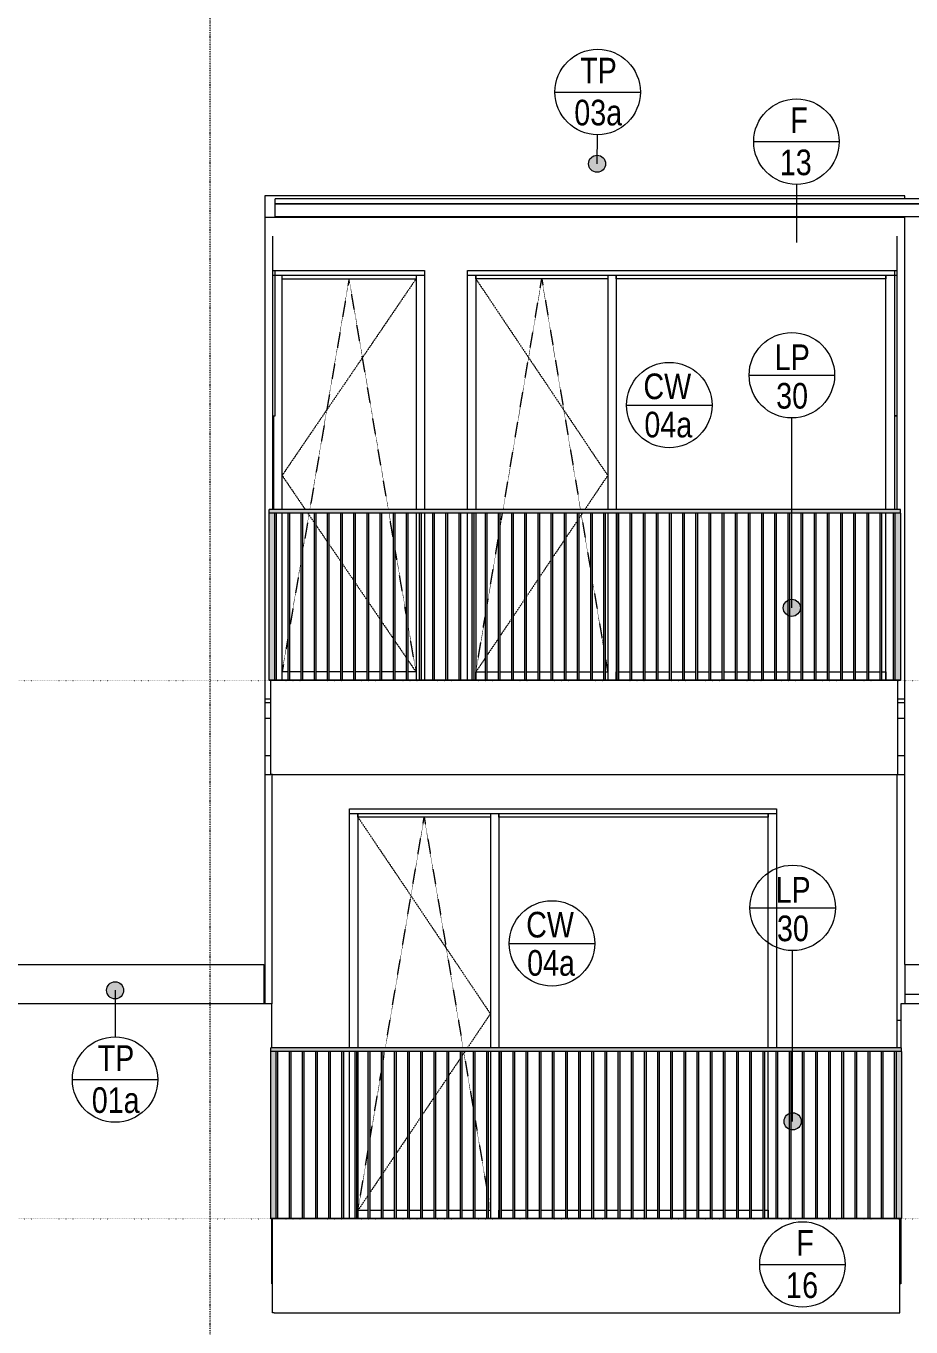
# Model space of a CAD drawing. Header units: millimetres. Extents: x -6736 to 224393, y -6260 to 72638.
# Drawn here: x 7022 to 12201, y 3567 to 11180 of the extents above; entities that cross this region are included whole.
import ezdxf

# ---------------------------------------------------------------- set-up
doc = ezdxf.new("R2010")
doc.units = ezdxf.units.MM
for name, pattern in [('HA_Dash_2mm-S1mm', [2, 1, -1]), ('HA_DashDot_10mm-S3mm', [10, 4, -3, 0, -3]), ('HA_Dot-S4mm', [4, 0, -4])]:
    doc.linetypes.add(name, pattern=pattern)
for name, color, linetype, lineweight in [('A-DETL-____-THIN', 9, 'Continuous', 9), ('A-DOOR-____-OTLN', 9, 'Continuous', 9), ('A-FLOR-____-OTLN', 9, 'Continuous', 9), ('A-FLOR-HRAL-OTLN', 9, 'Continuous', 9), ('A-FLOR-LEVL-OTLN', 9, 'Continuous', 9), ('A-GENM-____-IDEN', 9, 'Continuous', 9), ('A-GENM-____-OTLN', 9, 'Continuous', 9), ('A-GLAZ-CURT-OTLN', 9, 'Continuous', 5), ('A-GLAZ-CWMG-OTLN', 9, 'Continuous', 5), ('A-ROOF-____-OTLN', 9, 'Continuous', 9), ('A-WALL-____-IDEN', 9, 'Continuous', 9), ('A-WALL-____-OTLN', 9, 'Continuous', 9), ('G-____-____-TEXT', 9, 'Continuous', 5), ('S-GRID-____-OTLN', 9, 'Continuous', 5)]:
    doc.layers.add(name, color=color, linetype=linetype, lineweight=lineweight)
doc.styles.add('Arial_2', font='arial.ttf', dxfattribs={"width": 0.8, "height": 150})

# ---------------------------------------------------------------- blocks, each defined once
blk = doc.blocks.new('Railing - 40 x12 mm-V4-A_pohled jižní_DPS pohled')
at = {"layer": 'A-FLOR-HRAL-OTLN'}
blk.add_hatch(color=256, dxfattribs=at).paths.add_polyline_path([(12145, 4205), (12145, 5180), (12115.5, 5180), (12115.5, 4205)])
at = {"layer": 'A-FLOR-HRAL-OTLN', "color": 7}
blk.add_line((12145, 5180), (12145, 4205), dxfattribs=at)
blk = doc.blocks.new('Railing - 40 x12 mm-V2-A_pohled jižní_DPS pohled')
at = {"layer": 'A-FLOR-HRAL-OTLN'}
blk.add_hatch(color=256, dxfattribs=at).paths.add_polyline_path([(4409, 4205), (4409, 5180), (4397, 5180), (4397, 4205)])
at = {"layer": 'A-FLOR-HRAL-OTLN', "color": 7}
for p, q in [((4409, 5180), (4397, 5180)), ((4397, 5180), (4397, 4205)), ((4409, 4205), (4409, 5180)), ((4397, 4205), (4409, 4205))]:
    blk.add_line(p, q, dxfattribs=at)
blk = doc.blocks.new('Railing - 40 x12 mm-V5-A_pohled jižní_DPS pohled')
at = {"layer": 'A-FLOR-HRAL-OTLN'}
blk.add_hatch(color=256, dxfattribs=at).paths.add_polyline_path([(8484.5, 4205), (8484.5, 5180), (8455, 5180), (8455, 4205)])
at = {"layer": 'A-FLOR-HRAL-OTLN', "color": 7}
blk.add_line((8455, 4205), (8455, 5180), dxfattribs=at)
blk = doc.blocks.new('Railing - Railing-1473463-A_pohled jižní_DPS pohled')
at = {"layer": 'A-FLOR-HRAL-OTLN'}
blk.add_hatch(color=256, dxfattribs=at).paths.add_polyline_path([(10099.9, 4200), (12145, 4200), (12145, 4205), (8455, 4205), (8455, 4200), (9584.2, 4200)])
at = {"layer": 'A-FLOR-HRAL-OTLN', "color": 7}
for p, q in [((8455, 4200), (8455, 4205)), ((8455, 4205), (12145, 4205)), ((12145, 4200), (8455, 4200)), ((12145, 4200), (12145, 4205))]:
    blk.add_line(p, q, dxfattribs=at)
for name, p in [('Railing - 40 x12 mm-V5-A_pohled jižní_DPS pohled', (0, 0)), ('Railing - 40 x12 mm-V2-A_pohled jižní_DPS pohled', (4087.5, 0)), ('Railing - 40 x12 mm-V2-A_pohled jižní_DPS pohled', (4164.5, 0)), ('Railing - 40 x12 mm-V2-A_pohled jižní_DPS pohled', (4241.5, 0)), ('Railing - 40 x12 mm-V2-A_pohled jižní_DPS pohled', (4318.5, 0)), ('Railing - 40 x12 mm-V2-A_pohled jižní_DPS pohled', (4395.5, 0)), ('Railing - 40 x12 mm-V2-A_pohled jižní_DPS pohled', (4472.5, 0)), ('Railing - 40 x12 mm-V2-A_pohled jižní_DPS pohled', (4549.5, 0)), ('Railing - 40 x12 mm-V2-A_pohled jižní_DPS pohled', (4626.5, 0)), ('Railing - 40 x12 mm-V2-A_pohled jižní_DPS pohled', (4703.5, 0)), ('Railing - 40 x12 mm-V2-A_pohled jižní_DPS pohled', (4780.5, 0)), ('Railing - 40 x12 mm-V2-A_pohled jižní_DPS pohled', (4857.5, 0)), ('Railing - 40 x12 mm-V2-A_pohled jižní_DPS pohled', (4934.5, 0)), ('Railing - 40 x12 mm-V2-A_pohled jižní_DPS pohled', (5011.5, 0)), ('Railing - 40 x12 mm-V2-A_pohled jižní_DPS pohled', (5088.5, 0)), ('Railing - 40 x12 mm-V2-A_pohled jižní_DPS pohled', (5165.5, 0)), ('Railing - 40 x12 mm-V2-A_pohled jižní_DPS pohled', (5242.5, 0)), ('Railing - 40 x12 mm-V2-A_pohled jižní_DPS pohled', (5319.5, 0)), ('Railing - 40 x12 mm-V2-A_pohled jižní_DPS pohled', (5396.5, 0)), ('Railing - 40 x12 mm-V2-A_pohled jižní_DPS pohled', (5473.5, 0)), ('Railing - 40 x12 mm-V2-A_pohled jižní_DPS pohled', (5550.5, 0)), ('Railing - 40 x12 mm-V2-A_pohled jižní_DPS pohled', (5627.5, 0)), ('Railing - 40 x12 mm-V2-A_pohled jižní_DPS pohled', (5704.5, 0)), ('Railing - 40 x12 mm-V2-A_pohled jižní_DPS pohled', (5781.5, 0)), ('Railing - 40 x12 mm-V2-A_pohled jižní_DPS pohled', (5858.5, 0)), ('Railing - 40 x12 mm-V2-A_pohled jižní_DPS pohled', (5935.5, 0)), ('Railing - 40 x12 mm-V2-A_pohled jižní_DPS pohled', (6012.5, 0)), ('Railing - 40 x12 mm-V2-A_pohled jižní_DPS pohled', (6089.5, 0)), ('Railing - 40 x12 mm-V2-A_pohled jižní_DPS pohled', (6166.5, 0)), ('Railing - 40 x12 mm-V2-A_pohled jižní_DPS pohled', (6243.5, 0)), ('Railing - 40 x12 mm-V2-A_pohled jižní_DPS pohled', (6320.5, 0)), ('Railing - 40 x12 mm-V2-A_pohled jižní_DPS pohled', (6397.5, 0)), ('Railing - 40 x12 mm-V2-A_pohled jižní_DPS pohled', (6474.5, 0)), ('Railing - 40 x12 mm-V2-A_pohled jižní_DPS pohled', (6551.5, 0)), ('Railing - 40 x12 mm-V2-A_pohled jižní_DPS pohled', (6628.5, 0)), ('Railing - 40 x12 mm-V2-A_pohled jižní_DPS pohled', (6705.5, 0)), ('Railing - 40 x12 mm-V2-A_pohled jižní_DPS pohled', (6782.5, 0)), ('Railing - 40 x12 mm-V2-A_pohled jižní_DPS pohled', (6859.5, 0)), ('Railing - 40 x12 mm-V2-A_pohled jižní_DPS pohled', (6936.5, 0)), ('Railing - 40 x12 mm-V2-A_pohled jižní_DPS pohled', (7013.5, 0)), ('Railing - 40 x12 mm-V2-A_pohled jižní_DPS pohled', (7090.5, 0)), ('Railing - 40 x12 mm-V2-A_pohled jižní_DPS pohled', (7167.5, 0)), ('Railing - 40 x12 mm-V2-A_pohled jižní_DPS pohled', (7244.5, 0)), ('Railing - 40 x12 mm-V2-A_pohled jižní_DPS pohled', (7321.5, 0)), ('Railing - 40 x12 mm-V2-A_pohled jižní_DPS pohled', (7398.5, 0)), ('Railing - 40 x12 mm-V2-A_pohled jižní_DPS pohled', (7475.5, 0)), ('Railing - 40 x12 mm-V2-A_pohled jižní_DPS pohled', (7552.5, 0)), ('Railing - 40 x12 mm-V2-A_pohled jižní_DPS pohled', (7629.5, 0)), ('Railing - 40 x12 mm-V2-A_pohled jižní_DPS pohled', (7706.5, 0)), ('Railing - 40 x12 mm-V4-A_pohled jižní_DPS pohled', (0, 0))]:
    blk.add_blockref(name, p)
blk = doc.blocks.new('Top Rail Type - Top Rail_Internal_-1473487-A_pohled jižní_DPS pohled')
at = {"layer": 'A-FLOR-HRAL-OTLN'}
blk.add_hatch(color=256, dxfattribs=at).paths.add_polyline_path([(9455.3, 5180), (12145, 5180), (12145, 5200), (8455, 5200), (8455, 5180), (9326.4, 5180)])
at = {"layer": 'A-FLOR-HRAL-OTLN', "color": 7}
for p, q in [((8455, 5180), (8455, 5200)), ((12145, 5200), (8455, 5200)), ((12145, 5180), (8455, 5180)), ((12145, 5180), (12145, 5200))]:
    blk.add_line(p, q, dxfattribs=at)
blk = doc.blocks.new('Railing - Railing-1473627-A_pohled jižní_DPS pohled')
at = {"layer": 'A-FLOR-HRAL-OTLN'}
blk.add_hatch(color=256, dxfattribs=at).paths.add_polyline_path([(10099.9, 7350), (12140, 7350), (12140, 7355), (8445, 7355), (8445, 7350), (9842, 7350)])
at = {"layer": 'A-FLOR-HRAL-OTLN', "color": 7}
for p, q in [((8445, 7350), (8445, 7355)), ((8445, 7355), (12140, 7355)), ((12140, 7350), (8445, 7350)), ((12140, 7350), (12140, 7355))]:
    blk.add_line(p, q, dxfattribs=at)
for name, p in [('Railing - 40 x12 mm-V5-A_pohled jižní_DPS pohled', (-10, 3150)), ('Railing - 40 x12 mm-V2-A_pohled jižní_DPS pohled', (4080, 3150)), ('Railing - 40 x12 mm-V2-A_pohled jižní_DPS pohled', (4157, 3150)), ('Railing - 40 x12 mm-V2-A_pohled jižní_DPS pohled', (4234, 3150)), ('Railing - 40 x12 mm-V2-A_pohled jižní_DPS pohled', (4311, 3150)), ('Railing - 40 x12 mm-V2-A_pohled jižní_DPS pohled', (4388, 3150)), ('Railing - 40 x12 mm-V2-A_pohled jižní_DPS pohled', (4465, 3150)), ('Railing - 40 x12 mm-V2-A_pohled jižní_DPS pohled', (4542, 3150)), ('Railing - 40 x12 mm-V2-A_pohled jižní_DPS pohled', (4619, 3150)), ('Railing - 40 x12 mm-V2-A_pohled jižní_DPS pohled', (4696, 3150)), ('Railing - 40 x12 mm-V2-A_pohled jižní_DPS pohled', (4773, 3150)), ('Railing - 40 x12 mm-V2-A_pohled jižní_DPS pohled', (4850, 3150)), ('Railing - 40 x12 mm-V2-A_pohled jižní_DPS pohled', (4927, 3150)), ('Railing - 40 x12 mm-V2-A_pohled jižní_DPS pohled', (5004, 3150)), ('Railing - 40 x12 mm-V2-A_pohled jižní_DPS pohled', (5081, 3150)), ('Railing - 40 x12 mm-V2-A_pohled jižní_DPS pohled', (5158, 3150)), ('Railing - 40 x12 mm-V2-A_pohled jižní_DPS pohled', (5235, 3150)), ('Railing - 40 x12 mm-V2-A_pohled jižní_DPS pohled', (5312, 3150)), ('Railing - 40 x12 mm-V2-A_pohled jižní_DPS pohled', (5389, 3150)), ('Railing - 40 x12 mm-V2-A_pohled jižní_DPS pohled', (5466, 3150)), ('Railing - 40 x12 mm-V2-A_pohled jižní_DPS pohled', (5543, 3150)), ('Railing - 40 x12 mm-V2-A_pohled jižní_DPS pohled', (5620, 3150)), ('Railing - 40 x12 mm-V2-A_pohled jižní_DPS pohled', (5697, 3150)), ('Railing - 40 x12 mm-V2-A_pohled jižní_DPS pohled', (5774, 3150)), ('Railing - 40 x12 mm-V2-A_pohled jižní_DPS pohled', (5851, 3150)), ('Railing - 40 x12 mm-V2-A_pohled jižní_DPS pohled', (5928, 3150)), ('Railing - 40 x12 mm-V2-A_pohled jižní_DPS pohled', (6005, 3150)), ('Railing - 40 x12 mm-V2-A_pohled jižní_DPS pohled', (6082, 3150)), ('Railing - 40 x12 mm-V2-A_pohled jižní_DPS pohled', (6159, 3150)), ('Railing - 40 x12 mm-V2-A_pohled jižní_DPS pohled', (6236, 3150)), ('Railing - 40 x12 mm-V2-A_pohled jižní_DPS pohled', (6313, 3150)), ('Railing - 40 x12 mm-V2-A_pohled jižní_DPS pohled', (6390, 3150)), ('Railing - 40 x12 mm-V2-A_pohled jižní_DPS pohled', (6467, 3150)), ('Railing - 40 x12 mm-V2-A_pohled jižní_DPS pohled', (6544, 3150)), ('Railing - 40 x12 mm-V2-A_pohled jižní_DPS pohled', (6621, 3150)), ('Railing - 40 x12 mm-V2-A_pohled jižní_DPS pohled', (6698, 3150)), ('Railing - 40 x12 mm-V2-A_pohled jižní_DPS pohled', (6775, 3150)), ('Railing - 40 x12 mm-V2-A_pohled jižní_DPS pohled', (6852, 3150)), ('Railing - 40 x12 mm-V2-A_pohled jižní_DPS pohled', (6929, 3150)), ('Railing - 40 x12 mm-V2-A_pohled jižní_DPS pohled', (7006, 3150)), ('Railing - 40 x12 mm-V2-A_pohled jižní_DPS pohled', (7083, 3150)), ('Railing - 40 x12 mm-V2-A_pohled jižní_DPS pohled', (7160, 3150)), ('Railing - 40 x12 mm-V2-A_pohled jižní_DPS pohled', (7237, 3150)), ('Railing - 40 x12 mm-V2-A_pohled jižní_DPS pohled', (7314, 3150)), ('Railing - 40 x12 mm-V2-A_pohled jižní_DPS pohled', (7391, 3150)), ('Railing - 40 x12 mm-V2-A_pohled jižní_DPS pohled', (7468, 3150)), ('Railing - 40 x12 mm-V2-A_pohled jižní_DPS pohled', (7545, 3150)), ('Railing - 40 x12 mm-V2-A_pohled jižní_DPS pohled', (7622, 3150)), ('Railing - 40 x12 mm-V2-A_pohled jižní_DPS pohled', (7699, 3150)), ('Railing - 40 x12 mm-V4-A_pohled jižní_DPS pohled', (-5, 3150))]:
    blk.add_blockref(name, p)
blk = doc.blocks.new('Top Rail Type - Top Rail_Internal_-1473658-A_pohled jižní_DPS pohled')
at = {"layer": 'A-FLOR-HRAL-OTLN'}
blk.add_hatch(color=256, dxfattribs=at).paths.add_polyline_path([(10099.9, 8330), (12140, 8330), (12140, 8350), (8445, 8350), (8445, 8330), (9584.2, 8330)])
at = {"layer": 'A-FLOR-HRAL-OTLN', "color": 7}
for p, q in [((8445, 8330), (8445, 8350)), ((12140, 8350), (8445, 8350)), ((12140, 8330), (8445, 8330)), ((12140, 8330), (12140, 8350))]:
    blk.add_line(p, q, dxfattribs=at)
blk = doc.blocks.new('Systémový panel - Sklo-1774441-A_pohled jižní_DPS pohled')
at = {"layer": 'A-GLAZ-CURT-OTLN', "color": 250}
for p, q in [((12055, 9700), (10476.2, 9700)), ((10476.2, 9700), (10476.2, 8350)), ((12055, 8350), (12055, 9700)), ((10476.2, 8330), (10476.2, 7400)), ((12055, 7400), (12055, 8330)), ((10476.2, 7400), (10479, 7400)), ((10491, 7400), (10556, 7400)), ((10568, 7400), (10633, 7400)), ((10645, 7400), (10710, 7400)), ((10722, 7400), (10787, 7400)), ((10799, 7400), (10864, 7400)), ((10876, 7400), (10941, 7400)), ((10953, 7400), (11018, 7400)), ((11030, 7400), (11095, 7400)), ((11107, 7400), (11172, 7400)), ((11184, 7400), (11249, 7400)), ((11261, 7400), (11326, 7400)), ((11338, 7400), (11403, 7400)), ((11415, 7400), (11480, 7400)), ((11492, 7400), (11557, 7400)), ((11569, 7400), (11634, 7400)), ((11646.8, 7400), (11711, 7400)), ((11723, 7400), (11788, 7400)), ((11800, 7400), (11865, 7400)), ((11877, 7400), (11942, 7400)), ((11954, 7400), (12019, 7400)), ((12031, 7400), (12055, 7400))]:
    blk.add_line(p, q, dxfattribs=at)
blk = doc.blocks.new('Obdélníková příčel - 50x70mm EXT-1774437-A_pohled jižní_DPS pohled')
at = {"layer": 'A-GLAZ-CWMG-OTLN', "color": 250}
for p, q in [((9655, 9700), (9655, 9720)), ((10426.2, 9700), (9655, 9700)), ((10426.2, 9720), (10426.2, 9700))]:
    blk.add_line(p, q, dxfattribs=at)
blk = doc.blocks.new('Obdélníková příčel - 50x70mm EXT-1774438-A_pohled jižní_DPS pohled')
at = {"layer": 'A-GLAZ-CWMG-OTLN', "color": 250}
for p, q in [((10476.2, 7355), (10476.2, 7400)), ((10476.2, 7400), (10479, 7400)), ((10491, 7400), (10556, 7400)), ((10568, 7400), (10633, 7400)), ((10645, 7400), (10710, 7400)), ((10722, 7400), (10787, 7400)), ((10799, 7400), (10864, 7400)), ((10876, 7400), (10941, 7400)), ((10953, 7400), (11018, 7400)), ((11030, 7400), (11095, 7400)), ((11107, 7400), (11172, 7400)), ((11184, 7400), (11249, 7400)), ((11261, 7400), (11326, 7400)), ((11338, 7400), (11403, 7400)), ((11415, 7400), (11480, 7400)), ((11492, 7400), (11557, 7400)), ((11569, 7400), (11634, 7400)), ((11646.8, 7400), (11711, 7400)), ((11723, 7400), (11788, 7400)), ((11800, 7400), (11865, 7400)), ((11877, 7400), (11942, 7400)), ((11954, 7400), (12019, 7400)), ((12031, 7400), (12055, 7400)), ((12055, 7400), (12055, 7355))]:
    blk.add_line(p, q, dxfattribs=at)
blk = doc.blocks.new('Obdélníková příčel - 50x70mm EXT-1499828-A_pohled jižní_DPS pohled')
at = {"layer": 'A-GLAZ-CWMG-OTLN', "color": 250}
for p, q in [((9655, 9720), (9655, 8350)), ((9655, 8330), (9655, 7355))]:
    blk.add_line(p, q, dxfattribs=at)
blk = doc.blocks.new('Obdélníková příčel - 50x70mm EXT-1499829-A_pohled jižní_DPS pohled')
at = {"layer": 'A-GLAZ-CWMG-OTLN', "color": 250}
for p, q in [((12055, 8350), (12055, 9720)), ((12055, 7355), (12055, 8330))]:
    blk.add_line(p, q, dxfattribs=at)
blk = doc.blocks.new('ABMV_CW_Single_Swing_Generic - Ex_Glass_SKLOPNE-1774442-A_pohled jižní_DPS pohled')
at = {"layer": 'A-DOOR-____-OTLN', "color": 250, "linetype": 'HA_Dash_2mm-S1mm', "lineweight": 5}
for p, q in [((9655, 9700), (10426.2, 8550)), ((9814.3, 8350), (10040.6, 9700)), ((10040.6, 9700), (10267, 8350)), ((10426.2, 8550), (10292.1, 8350)), ((9798, 8252.9), (9810.9, 8330)), ((10278.7, 8330), (10260, 8302.1)), ((10270.3, 8330), (10325, 8003.9)), ((10248, 8284.2), (10183, 8187.3)), ((9721, 7793.6), (9786, 8181.3)), ((10171, 8169.4), (10106, 8072.5)), ((10094, 8054.6), (10029, 7957.7)), ((10017, 7939.8), (9952, 7842.9)), ((10337, 7932.3), (10402, 7544.6)), ((9940, 7825), (9875, 7728)), ((9655, 7400), (9709, 7722.1)), ((9863, 7710.1), (9798, 7613.2)), ((9786, 7595.3), (9721, 7498.4)), ((9709, 7480.5), (9655, 7400)), ((10414, 7473.1), (10426.2, 7400))]:
    blk.add_line(p, q, dxfattribs=at)
blk = doc.blocks.new('Obdélníková příčel - 50x70mm EXT-1774439-A_pohled jižní_DPS pohled')
at = {"layer": 'A-GLAZ-CWMG-OTLN', "color": 250}
for p, q in [((10476.2, 9700), (10476.2, 9720)), ((12055, 9700), (10476.2, 9700)), ((12055, 9720), (12055, 9700))]:
    blk.add_line(p, q, dxfattribs=at)
blk = doc.blocks.new('Obdélníková příčel - 50x70mm EXT-1774440-A_pohled jižní_DPS pohled')
at = {"layer": 'A-GLAZ-CWMG-OTLN', "color": 250}
for p, q in [((9655, 7355), (9655, 7400)), ((9655, 7400), (9709, 7400)), ((9721, 7400), (9786, 7400)), ((9798, 7400), (9863, 7400)), ((9875, 7400), (9940, 7400)), ((9952, 7400), (10017, 7400)), ((10029, 7400), (10094, 7400)), ((10106, 7400), (10171, 7400)), ((10183, 7400), (10248, 7400)), ((10260, 7400), (10325, 7400)), ((10337, 7400), (10402, 7400)), ((10414, 7400), (10426.2, 7400)), ((10426.2, 7400), (10426.2, 7355))]:
    blk.add_line(p, q, dxfattribs=at)
blk = doc.blocks.new('Obdélníková příčel - 50x70mm EXT-1499826-A_pohled jižní_DPS pohled')
at = {"layer": 'A-GLAZ-CWMG-OTLN', "color": 250}
for p, q in [((10426.2, 9720), (10426.2, 8350)), ((10476.2, 9720), (10476.2, 8350)), ((10426.2, 8330), (10426.2, 7355)), ((10476.2, 8330), (10476.2, 7355))]:
    blk.add_line(p, q, dxfattribs=at)
blk = doc.blocks.new('Systémový panel - Sklo-1774744-A_pohled jižní_DPS pohled')
at = {"layer": 'A-GLAZ-CURT-OTLN', "color": 250}
blk.add_line((8471, 8350), (8471, 8898.5), dxfattribs=at)
blk = doc.blocks.new('Obdélníková příčel - 50x70mm EXT-1774740-A_pohled jižní_DPS pohled')
at = {"layer": 'A-GLAZ-CWMG-OTLN', "color": 250}
for p, q in [((8521, 9700), (8521, 9720)), ((8521, 9700), (9304.7, 9700)), ((9304.7, 9720), (9304.7, 9700))]:
    blk.add_line(p, q, dxfattribs=at)
blk = doc.blocks.new('Obdélníková příčel - 50x70mm EXT-1499739-A_pohled jižní_DPS pohled')
at = {"layer": 'A-GLAZ-CWMG-OTLN', "color": 250}
for p, q in [((9304.7, 9720), (9304.7, 8350)), ((9304.7, 8330), (9304.7, 7355))]:
    blk.add_line(p, q, dxfattribs=at)
blk = doc.blocks.new('ABMV_CW_Single_Swing_Generic - Ex_Glass_SKLOPNE-1774745-A_pohled jižní_DPS pohled')
at = {"layer": 'A-DOOR-____-OTLN', "color": 250, "linetype": 'HA_Dash_2mm-S1mm', "lineweight": 5}
for p, q in [((9304.7, 9700), (8521, 8550)), ((8912.9, 9700), (8682.9, 8350)), ((9142.9, 8350), (8912.9, 9700)), ((8521, 8550), (8657.3, 8350)), ((8679.5, 8330), (8643, 8116)), ((8670.9, 8330), (8708, 8275.6)), ((9170, 8190.9), (9146.3, 8330)), ((8720, 8258), (8785, 8162.6)), ((8797, 8145), (8862, 8049.6)), ((9247, 7738.9), (9182, 8120.4)), ((8631, 8045.6), (8566, 7664.1)), ((8874, 8032), (8939, 7936.7)), ((8951, 7919.1), (9016, 7823.7)), ((9028, 7806.1), (9093, 7710.7)), ((9105, 7693.1), (9170, 7597.7)), ((9304.7, 7400), (9259, 7668.5)), ((8554, 7593.7), (8521, 7400)), ((9182, 7580.1), (9247, 7484.7)), ((9259, 7467.1), (9304.7, 7400))]:
    blk.add_line(p, q, dxfattribs=at)
blk = doc.blocks.new('Obdélníková příčel - 50x70mm EXT-1774743-A_pohled jižní_DPS pohled')
at = {"layer": 'A-GLAZ-CWMG-OTLN', "color": 250}
for p, q in [((8521, 7355), (8521, 7400)), ((8552.9, 7400), (8521, 7400)), ((8631, 7400), (8566, 7400)), ((8708, 7400), (8643, 7400)), ((8785, 7400), (8720, 7400)), ((8862, 7400), (8797, 7400)), ((8939, 7400), (8874, 7400)), ((9016, 7400), (8951, 7400)), ((9093, 7400), (9028, 7400)), ((9170, 7400), (9105, 7400)), ((9247, 7400), (9182, 7400)), ((9304.7, 7400), (9259, 7400)), ((9304.7, 7400), (9304.7, 7355))]:
    blk.add_line(p, q, dxfattribs=at)
blk = doc.blocks.new('Obdélníková příčel - 50x70mm EXT-1499737-A_pohled jižní_DPS pohled')
at = {"layer": 'A-GLAZ-CWMG-OTLN', "color": 250}
for p, q in [((8521, 8350), (8521, 9720)), ((8471, 8898.5), (8471, 8350)), ((8521, 7355), (8521, 8330))]:
    blk.add_line(p, q, dxfattribs=at)
blk = doc.blocks.new('Systémový panel - Sklo-V14-A_pohled jižní_DPS pohled')
at = {"layer": 'A-GLAZ-CURT-OTLN', "color": 250}
for p, q in [((11365, 6550), (9790, 6550)), ((9790, 6550), (9790, 5200)), ((11365, 5200), (11365, 6550)), ((9790, 5180), (9790, 4250)), ((11365, 4250), (11365, 5180)), ((9790, 4250), (9793.5, 4250)), ((9805.5, 4250), (9870.5, 4250)), ((9882.5, 4250), (9947.5, 4250)), ((9959.5, 4250), (10024.5, 4250)), ((10036.5, 4250), (10101.5, 4250)), ((10113.5, 4250), (10178.5, 4250)), ((10190.5, 4250), (10255.5, 4250)), ((10267.5, 4250), (10332.5, 4250)), ((10344.5, 4250), (10409.5, 4250)), ((10421.5, 4250), (10486.5, 4250)), ((10498.5, 4250), (10563.5, 4250)), ((10575.5, 4250), (10640.5, 4250)), ((10652.5, 4250), (10717.5, 4250)), ((10729.5, 4250), (10794.5, 4250)), ((10806.5, 4250), (10871.5, 4250)), ((10883.5, 4250), (10948.5, 4250)), ((10960.5, 4250), (11025.5, 4250)), ((11037.5, 4250), (11102.5, 4250)), ((11114.5, 4250), (11179.5, 4250)), ((11191.5, 4250), (11256.5, 4250)), ((11268.5, 4250), (11333.5, 4250)), ((11345.5, 4250), (11365, 4250))]:
    blk.add_line(p, q, dxfattribs=at)
blk = doc.blocks.new('Obdélníková příčel - 50x70mm EXT-1499822-A_pohled jižní_DPS pohled')
at = {"layer": 'A-GLAZ-CWMG-OTLN', "color": 250}
for p, q in [((1980, 6550), (1980, 6570)), ((2755, 6550), (1980, 6550)), ((2755, 6570), (2755, 6550))]:
    blk.add_line(p, q, dxfattribs=at)
blk = doc.blocks.new('Obdélníková příčel - 50x70mm EXT-V15-A_pohled jižní_DPS pohled')
at = {"layer": 'A-GLAZ-CWMG-OTLN', "color": 250}
for p, q in [((9790, 4205), (9790, 4250)), ((9790, 4250), (9793.5, 4250)), ((9805.5, 4250), (9870.5, 4250)), ((9882.5, 4250), (9947.5, 4250)), ((9959.5, 4250), (10024.5, 4250)), ((10036.5, 4250), (10101.5, 4250)), ((10113.5, 4250), (10178.5, 4250)), ((10190.5, 4250), (10255.5, 4250)), ((10267.5, 4250), (10332.5, 4250)), ((10344.5, 4250), (10409.5, 4250)), ((10421.5, 4250), (10486.5, 4250)), ((10498.5, 4250), (10563.5, 4250)), ((10575.5, 4250), (10640.5, 4250)), ((10652.5, 4250), (10717.5, 4250)), ((10729.5, 4250), (10794.5, 4250)), ((10806.5, 4250), (10871.5, 4250)), ((10883.5, 4250), (10948.5, 4250)), ((10960.5, 4250), (11025.5, 4250)), ((11037.5, 4250), (11102.5, 4250)), ((11114.5, 4250), (11179.5, 4250)), ((11191.5, 4250), (11256.5, 4250)), ((11268.5, 4250), (11333.5, 4250)), ((11345.5, 4250), (11365, 4250)), ((11365, 4250), (11365, 4205))]:
    blk.add_line(p, q, dxfattribs=at)
blk = doc.blocks.new('ABMV_CW_Single_Swing_Generic - Ex_Glass_SKLOPNE-V16-A_pohled jižní_DPS pohled')
at = {"layer": 'A-DOOR-____-OTLN', "color": 250, "linetype": 'HA_Dash_2mm-S1mm', "lineweight": 5}
for p, q in [((8965, 6550), (9740, 5400)), ((9125.1, 5200), (9352.5, 6550)), ((9352.5, 6550), (9579.9, 5200)), ((9740, 5400), (9605.2, 5200)), ((9112.5, 5125.5), (9121.7, 5180)), ((9591.7, 5180), (9574.5, 5154.4)), ((9583.3, 5180), (9639.5, 4846.5)), ((9562.5, 5136.6), (9497.5, 5040.2)), ((9035.5, 4668.5), (9100.5, 5054.3)), ((9485.5, 5022.4), (9420.5, 4925.9)), ((9408.5, 4908.1), (9344.1, 4812.5)), ((9331.5, 4793.8), (9266.5, 4697.4)), ((9651.5, 4775.3), (9716.5, 4389.5)), ((9254.5, 4679.6), (9189.5, 4583.1)), ((8965, 4250), (9023.5, 4597.2)), ((9177.5, 4565.3), (9112.5, 4468.9)), ((9100.5, 4451.1), (9035.5, 4354.6)), ((9023.5, 4336.8), (8965, 4250)), ((9728.5, 4318.3), (9740, 4250))]:
    blk.add_line(p, q, dxfattribs=at)
blk = doc.blocks.new('Obdélníková příčel - 50x70mm EXT-1499865-A_pohled jižní_DPS pohled')
at = {"layer": 'A-GLAZ-CWMG-OTLN', "color": 250}
for p, q in [((2805, 6550), (2805, 6570)), ((4380, 6550), (2805, 6550)), ((4380, 6570), (4380, 6550))]:
    blk.add_line(p, q, dxfattribs=at)
blk = doc.blocks.new('Obdélníková příčel - 50x70mm EXT-V17-A_pohled jižní_DPS pohled')
at = {"layer": 'A-GLAZ-CWMG-OTLN', "color": 250}
for p, q in [((8965, 4205), (8965, 4250)), ((8965, 4250), (9023.5, 4250)), ((9035.5, 4250), (9100.5, 4250)), ((9112.5, 4250), (9177.5, 4250)), ((9189.5, 4250), (9254.5, 4250)), ((9266.5, 4250), (9331.5, 4250)), ((9343.5, 4250), (9408.5, 4250)), ((9420.5, 4250), (9485.5, 4250)), ((9497.5, 4250), (9562.5, 4250)), ((9574.5, 4250), (9639.5, 4250)), ((9651.5, 4250), (9716.5, 4250)), ((9728.5, 4250), (9740, 4250)), ((9740, 4250), (9740, 4205))]:
    blk.add_line(p, q, dxfattribs=at)
blk = doc.blocks.new('HA_GM_Gutter_Balcony - HA_GM_Gutter_Facade TP03-1710864-A_pohled jižní_DPS pohled')
at = {"layer": 'A-GENM-____-OTLN', "color": 7}
for p, q in [((8480, 10139.3), (8480, 10169.1)), ((12255, 10169.1), (8480, 10169.1)), ((8480, 10136.8), (8480, 10139.3)), ((12255, 10139.3), (8480, 10139.3)), ((8480, 10064.1), (8480, 10136.8)), ((12255, 10136.8), (8480, 10136.8)), ((12255, 10169.1), (12255, 10139.3)), ((12255, 10139.3), (12255, 10136.8)), ((12255, 10136.8), (12255, 10064.1)), ((12255, 10064.1), (8480, 10064.1))]:
    blk.add_line(p, q, dxfattribs=at)
blk = doc.blocks.new('TB_Porotherm KPVarioUNI_1250mm - TB_Porotherm KPVarioUNI_1250mm-V23-A_pohled jižní_DPS pohled')
at = {"layer": 'A-GENM-____-OTLN', "color": 7}
blk.add_line((9354.7, 9720), (8465, 9720), dxfattribs=at)
blk = doc.blocks.new('TB_Porotherm KPVarioUNI_3000mm - TB_Porotherm KPVarioUNI_3000mm-V24-A_pohled jižní_DPS pohled')
at = {"layer": 'A-GENM-____-OTLN', "color": 7}
blk.add_line((12120, 9720), (9605, 9720), dxfattribs=at)
blk = doc.blocks.new('TB_Porotherm KPVarioUNI_3000mm - TB_Porotherm KPVarioUNI_3000mm-V26-A_pohled jižní_DPS pohled')
at = {"layer": 'A-GENM-____-OTLN', "color": 7}
blk.add_line((11415, 6570), (8915, 6570), dxfattribs=at)
blk = doc.blocks.new('185-01_OBJEKT A_Central_rvt-1-A_pohled jižní_DPS pohled')
at = {"layer": 'A-FLOR-____-OTLN', "color": 7}
for p, q in [((8420, 7130), (8455, 7130)), ((12125, 7130), (12165, 7130)), ((8465, 4070), (8460, 4070)), ((8460, 3850), (8465, 3850)), ((12135, 3850), (12142.5, 3850))]:
    blk.add_line(p, q, dxfattribs=at)
at = {"layer": 'A-ROOF-____-OTLN', "color": 7}
for p, q in [((8420, 10185.7), (8420, 5514.9)), ((12165, 10185.7), (8420, 10185.7)), ((12165, 10169.1), (12165, 10185.7)), ((12165, 5688), (12165, 10064.1)), ((8480, 8898.5), (8480, 9750)), ((12105, 9750), (12105, 8898.5)), ((8465, 8898.5), (8480, 8898.5)), ((12105, 8898.5), (12120, 8898.5)), ((6751, 5688), (8415, 5688)), ((8415, 5688), (8415, 5514.9)), ((12165, 5688), (13905, 5688)), ((8415, 5514.9), (8420, 5514.9)), ((8415, 5514.9), (8415, 5459.2)), ((8420, 5514.9), (8420, 5459.2)), ((12165, 5515), (13905, 5515))]:
    blk.add_line(p, q, dxfattribs=at)
at = {"layer": 'A-WALL-____-OTLN', "color": 7}
for p, q in [((12165, 10060), (8420, 10060)), ((8465, 9950), (8465, 8350)), ((12120, 8350), (12120, 9950)), ((8465, 9750), (9354.7, 9750)), ((9354.7, 9750), (9354.7, 8350)), ((9605, 9750), (12120, 9750)), ((9605, 8350), (9605, 9750)), ((12105, 8898.5), (12105, 8350)), ((12120, 8898.5), (12105, 8898.5)), ((9354.7, 8330), (9354.7, 7355)), ((9605, 7355), (9605, 8330)), ((8455, 6800), (8455, 7350)), ((12125, 6800), (12125, 7350)), ((8455, 7240.7), (8420, 7240.7)), ((12165, 7240.7), (12125, 7240.7)), ((8455, 7220), (8420, 7220)), ((12165, 7220), (12125, 7220)), ((8455, 6910), (8420, 6910)), ((12165, 6910), (12125, 6910)), ((8420, 6800), (8455, 6800)), ((8465, 6800), (8455, 6800)), ((8460, 6800), (8460, 5459.2)), ((8465, 6800), (12125, 6800)), ((12120, 5361.7), (12120, 6800)), ((12125, 6800), (12165, 6800)), ((8915, 6600), (11415, 6600)), ((8915, 5200), (8915, 6600)), ((11415, 6600), (11415, 5200)), ((12165, 5688), (12165, 5459.2)), ((12165, 5515), (13905, 5515)), ((8460, 5459.2), (6672.9, 5459.2)), ((8460, 5200), (8460, 5459.2)), ((13932.1, 5459.2), (12142.5, 5459.2)), ((12142.5, 5459.2), (12142.5, 5200)), ((12120, 5200), (12120, 5361.7)), ((12142.5, 5361.7), (12120, 5361.7)), ((8915, 4205), (8915, 5180)), ((8460, 3820), (8460, 4200)), ((8465, 3650), (8465, 4200)), ((12135, 3650), (12135, 4200)), ((12142.5, 4200), (12142.5, 3820)), ((12142.5, 4070), (12135, 4070)), ((8465, 3820), (8460, 3820)), ((12142.5, 3820), (12135, 3820)), ((8475, 3650), (8465, 3650)), ((8475, 3650), (12135, 3650))]:
    blk.add_line(p, q, dxfattribs=at)
at = {"layer": 'A-DOOR-____-OTLN', "lineweight": 9}
for name in ['ABMV_CW_Single_Swing_Generic - Ex_Glass_SKLOPNE-1774745-A_pohled jižní_DPS pohled', 'ABMV_CW_Single_Swing_Generic - Ex_Glass_SKLOPNE-1774442-A_pohled jižní_DPS pohled', 'ABMV_CW_Single_Swing_Generic - Ex_Glass_SKLOPNE-V16-A_pohled jižní_DPS pohled']:
    blk.add_blockref(name, (0, 0), dxfattribs=at)
at = {"layer": 'A-FLOR-HRAL-OTLN', "lineweight": 9}
for name in ['Top Rail Type - Top Rail_Internal_-1473658-A_pohled jižní_DPS pohled', 'Railing - Railing-1473627-A_pohled jižní_DPS pohled', 'Top Rail Type - Top Rail_Internal_-1473487-A_pohled jižní_DPS pohled', 'Railing - Railing-1473463-A_pohled jižní_DPS pohled']:
    blk.add_blockref(name, (0, 0), dxfattribs=at)
at = {"layer": 'A-GENM-____-OTLN', "lineweight": 9}
for name in ['HA_GM_Gutter_Balcony - HA_GM_Gutter_Facade TP03-1710864-A_pohled jižní_DPS pohled', 'TB_Porotherm KPVarioUNI_1250mm - TB_Porotherm KPVarioUNI_1250mm-V23-A_pohled jižní_DPS pohled', 'TB_Porotherm KPVarioUNI_3000mm - TB_Porotherm KPVarioUNI_3000mm-V24-A_pohled jižní_DPS pohled', 'TB_Porotherm KPVarioUNI_3000mm - TB_Porotherm KPVarioUNI_3000mm-V26-A_pohled jižní_DPS pohled']:
    blk.add_blockref(name, (0, 0), dxfattribs=at)
at = {"layer": 'A-GLAZ-CURT-OTLN', "lineweight": 9}
for name in ['Systémový panel - Sklo-1774441-A_pohled jižní_DPS pohled', 'Systémový panel - Sklo-1774744-A_pohled jižní_DPS pohled', 'Systémový panel - Sklo-V14-A_pohled jižní_DPS pohled']:
    blk.add_blockref(name, (0, 0), dxfattribs=at)
at = {"layer": 'A-GLAZ-CWMG-OTLN', "lineweight": 9}
for name, p in [('Obdélníková příčel - 50x70mm EXT-1499737-A_pohled jižní_DPS pohled', (0, 0)), ('Obdélníková příčel - 50x70mm EXT-1774740-A_pohled jižní_DPS pohled', (0, 0)), ('Obdélníková příčel - 50x70mm EXT-1499739-A_pohled jižní_DPS pohled', (0, 0)), ('Obdélníková příčel - 50x70mm EXT-1774437-A_pohled jižní_DPS pohled', (0, 0)), ('Obdélníková příčel - 50x70mm EXT-1499828-A_pohled jižní_DPS pohled', (0, 0)), ('Obdélníková příčel - 50x70mm EXT-1499826-A_pohled jižní_DPS pohled', (0, 0)), ('Obdélníková příčel - 50x70mm EXT-1774439-A_pohled jižní_DPS pohled', (0, 0)), ('Obdélníková příčel - 50x70mm EXT-1499829-A_pohled jižní_DPS pohled', (0, 0)), ('Obdélníková příčel - 50x70mm EXT-1774743-A_pohled jižní_DPS pohled', (0, 0)), ('Obdélníková příčel - 50x70mm EXT-1774440-A_pohled jižní_DPS pohled', (0, 0)), ('Obdélníková příčel - 50x70mm EXT-1774438-A_pohled jižní_DPS pohled', (0, 0)), ('Obdélníková příčel - 50x70mm EXT-1499822-A_pohled jižní_DPS pohled', (6985, 0)), ('Obdélníková příčel - 50x70mm EXT-1499828-A_pohled jižní_DPS pohled', (-690, -3150)), ('Obdélníková příčel - 50x70mm EXT-1499826-A_pohled jižní_DPS pohled', (-686.3, -3150)), ('Obdélníková příčel - 50x70mm EXT-1499865-A_pohled jižní_DPS pohled', (6985, 0)), ('Obdélníková příčel - 50x70mm EXT-1499829-A_pohled jižní_DPS pohled', (-690, -3150)), ('Obdélníková příčel - 50x70mm EXT-V17-A_pohled jižní_DPS pohled', (0, 0)), ('Obdélníková příčel - 50x70mm EXT-V15-A_pohled jižní_DPS pohled', (0, 0))]:
    blk.add_blockref(name, p, dxfattribs=at)
blk = doc.blocks.new('HA_TAG_GM_Products - Generic-588599-A_pohled jižní_DPS pohled')
at = {"layer": 'A-GENM-____-IDEN'}
blk.add_line((10117.5, 10793.7), (10617.5, 10793.7), dxfattribs=at)
blk.add_circle((10367.5, 10793.7), 250, dxfattribs=at)
blk = doc.blocks.new('HA_TAG_GM_Products1 - Generic-1835784-A_pohled jižní_DPS pohled')
at = {"layer": 'A-GENM-____-IDEN'}
blk.add_line((11258.7, 6020), (11758.7, 6020), dxfattribs=at)
blk.add_circle((11508.7, 6020), 250, dxfattribs=at)
blk = doc.blocks.new('HA_TAG_cWA - Default-922888-A_pohled jižní_DPS pohled')
at = {"layer": 'A-WALL-____-IDEN'}
blk.add_line((2878, 5811.8), (3378, 5811.8), dxfattribs=at)
blk.add_circle((3128, 5811.8), 250, dxfattribs=at)

msp = doc.modelspace()

# ---------------------------------------------------------------- hatches: boundary and pattern name
at = {"layer": 'A-GENM-____-IDEN'}
h = msp.add_hatch(color=256, dxfattribs=at)
edge = h.paths.add_edge_path()
edge.add_arc((10364.2, 10373.9), 50, 0, 360)
h = msp.add_hatch(color=256, dxfattribs=at)
edge = h.paths.add_edge_path()
edge.add_arc((11503.9, 7775.6), 50, 0, 360)
h = msp.add_hatch(color=256, dxfattribs=at)
edge = h.paths.add_edge_path()
edge.add_arc((7543.7, 5537.3), 50, 0, 360)
h = msp.add_hatch(color=256, dxfattribs=at)
edge = h.paths.add_edge_path()
edge.add_arc((11508.7, 4770.7), 50, 0, 360)

# ---------------------------------------------------------------- linework, layer by layer
at = {"layer": 'A-DETL-____-THIN'}
for p, q in [((11280.7, 10503.2), (11780.7, 10503.2)), ((11530.7, 10253.2), (11530.7, 9913.2)), ((11316.2, 3933.2), (11816.2, 3933.2))]:
    msp.add_line(p, q, dxfattribs=at)
for centre in [(11530.7, 10503.2), (11566.2, 3933.2)]:
    msp.add_circle(centre, 250, dxfattribs=at)
at = {"layer": 'A-FLOR-LEVL-OTLN', "linetype": 'HA_Dot-S4mm', "lineweight": 5}
for p, q in [((-4080.2, 7350), (29159.8, 7350)), ((-4080.2, 4200), (29159.8, 4200))]:
    msp.add_line(p, q, dxfattribs=at)
at = {"layer": 'A-GENM-____-IDEN'}
for p, q in [((10364.2, 10373.9), (10367.5, 10543.7)), ((11503.9, 7775.6), (11503.9, 8886.4)), ((11508.7, 4770.7), (11508.7, 5770)), ((7543.7, 5537.3), (7543.7, 5265.2))]:
    msp.add_line(p, q, dxfattribs=at)
for centre in [(10364.2, 10373.9), (11503.9, 7775.6), (7543.7, 5537.3), (11508.7, 4770.7)]:
    msp.add_circle(centre, 50, dxfattribs=at)
at = {"layer": 'S-GRID-____-OTLN', "linetype": 'HA_DashDot_10mm-S3mm', "lineweight": 9}
msp.add_line((8100, -3059.8), (8100, 14688), dxfattribs=at)

# ---------------------------------------------------------------- block references
at = {"lineweight": 5}
msp.add_blockref('185-01_OBJEKT A_Central_rvt-1-A_pohled jižní_DPS pohled', (0, 0), dxfattribs=at)
at = {"layer": 'A-GENM-____-IDEN'}
for name, p in [('HA_TAG_GM_Products - Generic-588599-A_pohled jižní_DPS pohled', (0, 0)), ('HA_TAG_GM_Products1 - Generic-1835784-A_pohled jižní_DPS pohled', (-4.7, 3116.4)), ('HA_TAG_GM_Products1 - Generic-1835784-A_pohled jižní_DPS pohled', (0, 0)), ('HA_TAG_GM_Products - Generic-588599-A_pohled jižní_DPS pohled', (-2823.8, -5778.5))]:
    msp.add_blockref(name, p, dxfattribs=at)
at = {"layer": 'A-WALL-____-IDEN'}
for p in [(7658.8, 3150), (6972.5, 0)]:
    msp.add_blockref('HA_TAG_cWA - Default-922888-A_pohled jižní_DPS pohled', p, dxfattribs=at)

# ---------------------------------------------------------------- texts
at = {"layer": 'A-GENM-____-IDEN', "lineweight": 5, "char_height": 150, "attachment_point": 1, "style": 'Arial_2'}
for s, insert, width in [('TP', (10265.5, 10993.9), 256.54), ('03a', (10231.1, 10748.4), 339.915), ('LP', (11404.3, 9316.6), 250.126), ('30', (11412.3, 9091.2), 230.886), ('LP', (11409, 6200.2), 250.126), ('30', (11417, 5974.8), 230.886), ('TP', (7441.7, 5215.5), 256.54), ('01a', (7407.3, 4970), 339.915)]:
    msp.add_mtext(s, dxfattribs=dict(at, insert=insert, width=width))
at = {"layer": 'A-WALL-____-IDEN', "lineweight": 5, "char_height": 150, "attachment_point": 1, "style": 'Arial_2'}
for s, insert, width in [('CW', (10635.6, 9146.5), 352.742), ('04a', (10641.2, 8922.8), 339.915), ('CW', (9949.4, 5996.5), 352.742), ('04a', (9955, 5772.8), 339.915)]:
    msp.add_mtext(s, dxfattribs=dict(at, insert=insert, width=width))
at = {"layer": 'G-____-____-TEXT', "color": 7, "lineweight": 9, "char_height": 150, "attachment_point": 1, "style": 'Arial_2'}
for s, insert, width in [('\\fArial|b0|i0|c254|p34|;\\W.8;F', (11494.4, 10704.1), 128.27), ('13', (11433.8, 10457.1), 230.886), ('\\fArial|b0|i0|c254|p34|;\\W.8;F', (11529.8, 4134.1), 128.27), ('\\fArial|b0|i0|c254|p34|;\\W.8;1', (11469.3, 3887.1), 115.443), ('\\fArial|b0|i0|c254|p34|;\\W.8;6', (11564.5, 3887.1), 115.443)]:
    msp.add_mtext(s, dxfattribs=dict(at, insert=insert, width=width))

doc.saveas('drawing.dxf')
